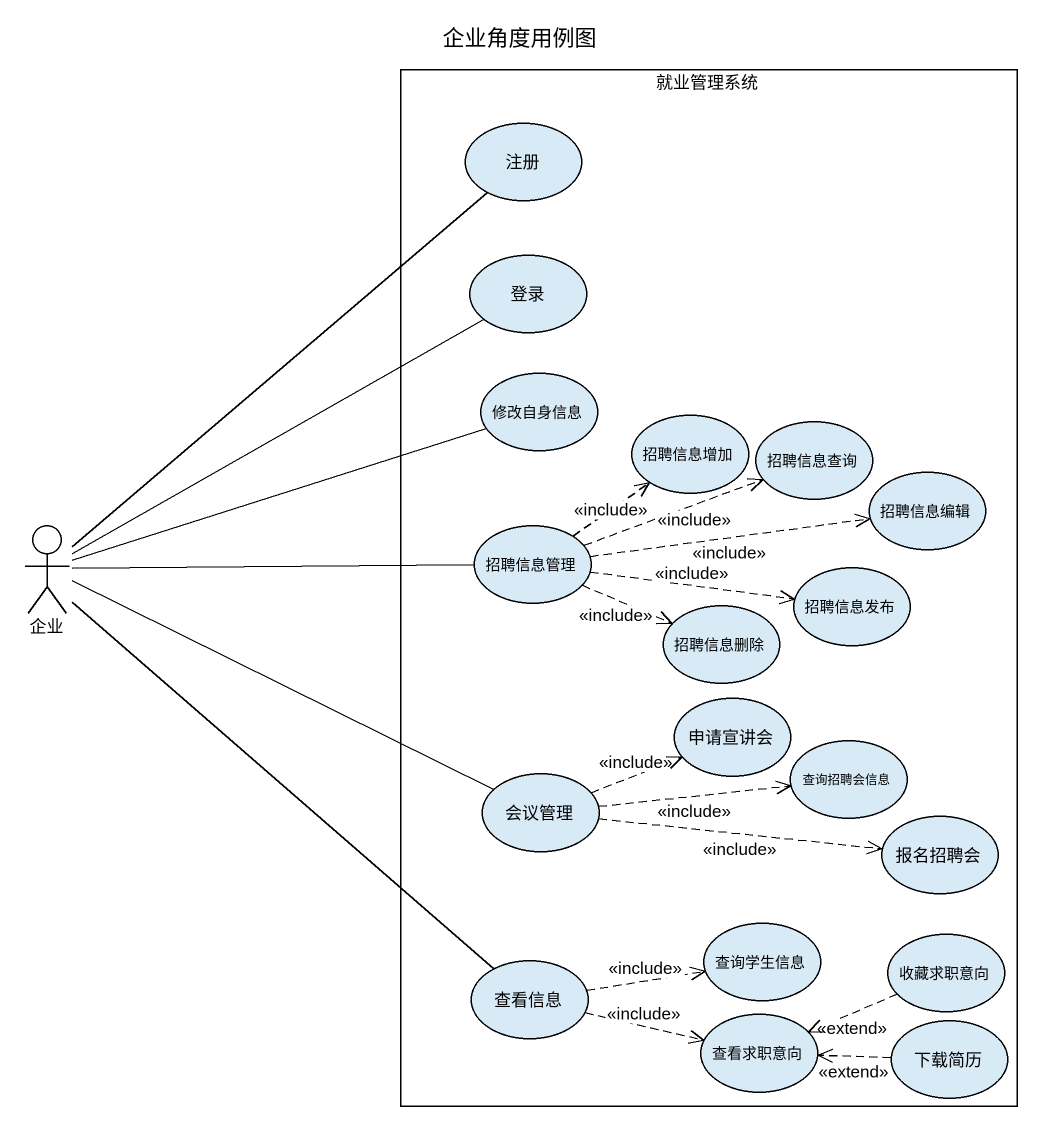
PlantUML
@startuml
title 企业角度用例图
rectangle 就业管理系统 {
  usecase 注册
  usecase 登录
  usecase 修改自身信息
  usecase 招聘信息增加
  usecase 招聘信息查询
  usecase 招聘信息编辑
  usecase 招聘信息管理
  usecase 招聘信息发布
  usecase 招聘信息删除
  usecase 申请宣讲会
  usecase 会议管理
  usecase 查询招聘会信息
  usecase 报名招聘会
  usecase 查询学生信息
  usecase 收藏求职意向
  usecase 查看信息
  usecase 查看求职意向
  usecase 下载简历
}
actor 企业
企业 -up- 注册
企业 -up- 登录
企业 -right- 修改自身信息
企业 -right- 招聘信息管理
企业 -right- 会议管理
企业 -- 查看信息
招聘信息管理 .up.> 招聘信息增加 : <<include>>
招聘信息管理 .right.> 招聘信息查询 : <<include>>
招聘信息管理 .right.> 招聘信息编辑 : <<include>>
招聘信息管理 .right.> 招聘信息发布 : <<include>>
招聘信息管理 .right.> 招聘信息删除 : <<include>>
会议管理 .right.> 申请宣讲会 : <<include>>
会议管理 .right.> 查询招聘会信息 : <<include>>
会议管理 .right.> 报名招聘会 : <<include>>
收藏求职意向 .left.> 查看求职意向 : <<extend>>
查看信息 .right.> 查询学生信息 : <<include>>
查看信息 .right.> 查看求职意向 : <<include>>
下载简历 .left.> 查看求职意向 : <<extend>>
@enduml
